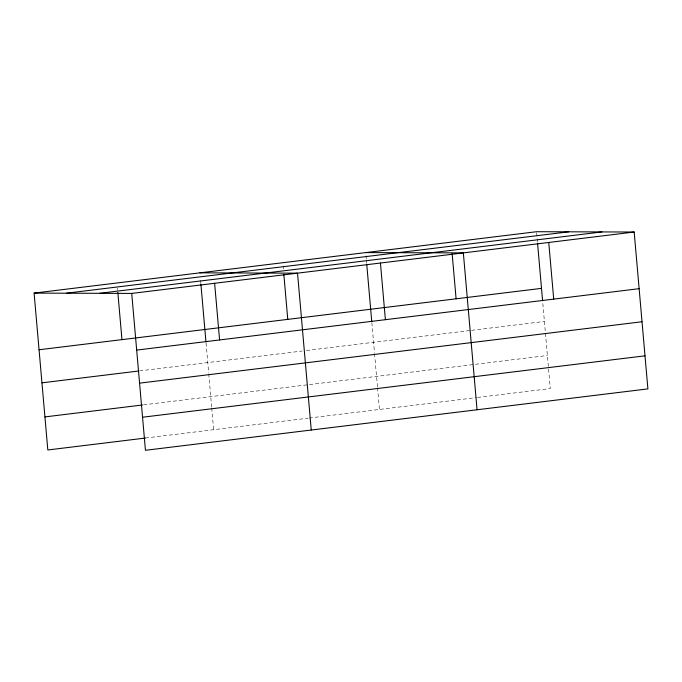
<?xml version="1.0" encoding="UTF-8"?>
<svg xmlns="http://www.w3.org/2000/svg" width="682" height="682" viewBox="0 0 682 682"><rect width="100%" height="100%" fill="white"/><g stroke="black" fill="none" stroke-linecap="round" stroke-linejoin="round"><path stroke-width="0.51" stroke-dasharray="3.41 2.56" d="M139.546 370.906L302.211 351.034M306.406 350.514L470.589 330.455M471.637 330.327L544.407 321.435M143.578 404.852L547.382 355.51M145.419 438.049L308.085 418.177M309.134 418.049L476.462 397.597M477.511 397.47L550.28 388.578L542.684 301.802M536.649 232.758L537.467 242.204M365.995 255.733L366.268 258.879M366.362 259.927L366.635 263.073M371.852 322.671L374.469 352.637M374.563 353.668L377.453 386.72M377.547 387.751L379.448 409.456M283.09 265.861L283.362 269.006M200.551 280.191L200.917 284.385M206.041 342.935L208.666 372.901M208.752 373.932L211.642 406.983M211.735 408.015L213.637 429.72M117.466 288.222L117.645 290.319"/><path stroke-width="1.02" d="M34.1 293.107L536.555 231.71L634.175 232.025L647.9 388.893L145.445 450.291L131.72 293.422L34.1 293.107L47.825 449.975L145.419 438.049M66.316 293.209L568.771 231.812M99.504 293.32L601.959 231.923M131.72 293.422L634.175 232.025M39.053 349.764L541.508 288.367M136.681 350.079L639.136 288.682M41.952 382.832L138.497 371.034M139.571 383.148L642.026 321.751M44.935 416.907L142.529 404.98M142.555 417.222L645.01 355.825M365.723 252.587L463.342 252.894L477.068 409.771M199.911 272.843L297.531 273.158L311.256 430.027M548.754 242.46L553.716 299.117M537.561 243.252L542.591 300.762M452.149 253.687L456.096 298.801M380.437 263.03L385.39 319.688M366.728 264.122L371.758 321.64M283.823 274.258L287.77 319.372M214.625 283.294L219.587 339.943M200.917 284.385L205.955 341.904M117.833 292.416L121.959 339.627"/></g></svg>
